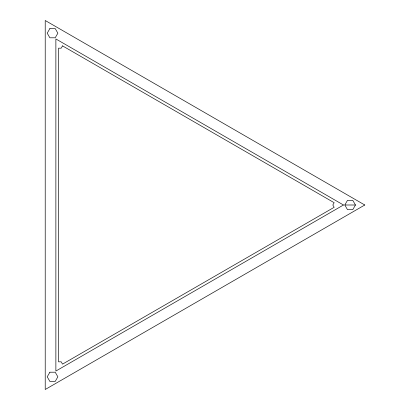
<?xml version="1.0" encoding="UTF-8"?>
<svg xmlns="http://www.w3.org/2000/svg" width="410" height="410" viewBox="0 0 410 410"><rect width="100%" height="100%" fill="white"/><g stroke="black" fill="none" stroke-linecap="round" stroke-linejoin="round"><path stroke-width="0.61" d="M344.81 205L347.47 200.387L352.8 200.387L355.46 205L352.8 209.612L347.47 209.612L344.81 205L355.46 205M49.876 28.572L47.217 33.184L49.876 37.797L55.206 37.797L57.866 33.184L55.206 28.572L49.876 28.572M62.53 45.869L61.198 48.175L58.533 48.175L58.533 361.825L61.198 361.825L62.53 364.131L334.155 207.306L332.828 205L334.155 202.694L62.53 45.869M49.876 372.203L47.217 376.816L49.876 381.428L55.206 381.428L57.866 376.816L55.206 372.203L49.876 372.203M343.478 205L55.873 371.05L55.873 38.95L343.478 205M364.782 205L45.218 389.5L45.218 20.5L364.782 205"/></g></svg>
